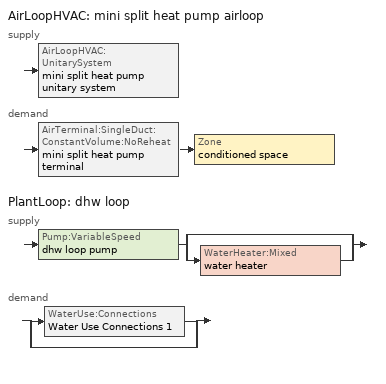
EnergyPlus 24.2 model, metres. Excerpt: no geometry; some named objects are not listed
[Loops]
AirLoopHVAC 'mini split heat pump airloop'
 supply: AirLoopHVAC:UnitarySystem 'mini split heat pump unitary system'
 demand: AirTerminal:SingleDuct:ConstantVolume:NoReheat 'mini split heat pump terminal' > Zone 'conditioned space'
PlantLoop 'dhw loop'
 supply: Pump:VariableSpeed 'dhw loop pump' > split
  | bypass
  | WaterHeater:Mixed 'water heater'
 demand: split
  | WaterUse:Connections 'Water Use Connections 1'
  | bypass
[ZoneControl:Thermostat]
conditioned space Thermostat: Zone or ZoneList=conditioned space; Control Type Schedule=conditioned space Thermostat Schedule; Control 1=conditioned space temperature setpoint; Temperature Difference Between Cutout And Setpoint {deltaC}=0
[ThermostatSetpoint:DualSetpoint]
conditioned space temperature setpoint: Heating Setpoint Temperature Schedule=heating setpoint; Cooling Setpoint Temperature Schedule=cooling setpoint
[ZoneHVAC:Baseboard:Convective:Electric]
electric baseboard: Availability Schedule=Always On Discrete; Heating Design Capacity {W}=11752.7; Efficiency=1
[AirTerminal:SingleDuct:ConstantVolume:NoReheat]
mini split heat pump terminal: Availability Schedule=Always On Discrete; Maximum Air Flow Rate {m3/s}=0.299687
[Zone equipment]
conditioned space: electric baseboard, mini split heat pump terminal
[AirLoopHVAC]
mini split heat pump airloop: Design Supply Air Flow Rate {m3/s}=0.299687; Design Return Air Flow Fraction of Supply Air Flow=1
[Sizing:System]
mini split heat pump airloop: Type of Load to Size On=Sensible; Design Outdoor Air Flow Rate {m3/s}=Autosize; Central Heating Maximum System Air Flow Ratio=0.3; Preheat Design Temperature {C}=7; Preheat Design Humidity Ratio {kgWater/kgDryAir}=0.008; Precool Design Temperature {C}=12.8; Precool Design Humidity Ratio {kgWater/kgDryAir}=0.008; Central Cooling Design Supply Air Temperature {C}=12.8; Central Heating Design Supply Air Temperature {C}=16.7; Type of Zone Sum to Use=NonCoincident; 100% Outdoor Air in Cooling=Yes; 100% Outdoor Air in Heating=Yes; Central Cooling Design Supply Air Humidity Ratio {kgWater/kgDryAir}=0.0085; Central Heating Design Supply Air Humidity Ratio {kgWater/kgDryAir}=0.008; Cooling Supply Air Flow Rate Method=DesignDay; Cooling Supply Air Flow Rate {m3/s}=0; Cooling Supply Air Flow Rate Per Floor Area {m3/s-m2}=0.00996765; Cooling Fraction of Autosized Cooling Supply Air Flow Rate=1; Cooling Supply Air Flow Rate Per Unit Cooling Capacity {m3/s-W}=3.94755e-05; Heating Supply Air Flow Rate Method=DesignDay; Heating Supply Air Flow Rate {m3/s}=0; Heating Supply Air Flow Rate Per Floor Area {m3/s-m2}=0.00996765; Heating Fraction of Autosized Heating Supply Air Flow Rate=1; Heating Fraction of Autosized Cooling Supply Air Flow Rate=1; Heating Supply Air Flow Rate Per Unit Heating Capacity {m3/s-W}=3.15882e-05; System Outdoor Air Method=ZoneSum; Zone Maximum Outdoor Air Fraction=1; Cooling Design Capacity Method=CoolingDesignCapacity; Cooling Design Capacity {W}=Autosize; Cooling Design Capacity Per Floor Area {W/m2}=234.7; Fraction of Autosized Cooling Design Capacity=1; Heating Design Capacity Method=HeatingDesignCapacity; Heating Design Capacity {W}=Autosize; Heating Design Capacity Per Floor Area {W/m2}=157; Fraction of Autosized Heating Design Capacity=1; Central Cooling Capacity Control Method=OnOff; Occupant Diversity=Autosize
[AvailabilityManager:Scheduled]
mini split heat pump airloop Availability Manager: Schedule=Always On Discrete
[AirLoopHVAC:UnitarySystem]
mini split heat pump unitary system: Control Type=Load; Controlling Zone or Thermostat Location=conditioned space; Dehumidification Control Type=None; Availability Schedule=Always On Discrete; Supply Fan=mini split heat pump supply fan; Fan Placement=BlowThrough; Supply Air Fan Operating Mode Schedule=mini split heat pump auto fan schedule; Heating Coil=mini split heat pump htg coil; DX Heating Coil Sizing Ratio=1; Cooling Coil=mini split heat pump clg coil; Use DOAS DX Cooling Coil=No; Minimum Supply Air Temperature {C}=2; Latent Load Control=SensibleOnlyLoadControl; Cooling Supply Air Flow Rate Method=SupplyAirFlowRate; Cooling Supply Air Flow Rate {m3/s}=0.299687; Heating Supply Air Flow Rate Method=SupplyAirFlowRate; Heating Supply Air Flow Rate {m3/s}=0.299687; No Load Supply Air Flow Rate Method=SupplyAirFlowRate; No Load Supply Air Flow Rate {m3/s}=0; No Load Supply Air Flow Rate Control Set To Low Speed=Yes; Maximum Supply Air Temperature {C}=48.8889; Maximum Outdoor Dry-Bulb Temperature for Supplemental Heater Operation {C}=21; Ancillary On-Cycle Electric Power {W}=0; Ancillary Off-Cycle Electric Power {W}=0; Design Specification Multispeed Object=Unitary System Performance Multispeed 1
[Fan:SystemModel]
mini split heat pump supply fan: Availability Schedule=Always On Discrete; Design Maximum Air Flow Rate {m3/s}=0.369072; Speed Control Method=Discrete; Electric Power Minimum Flow Rate Fraction=0.2; Design Pressure Rise {Pa}=500; Motor Efficiency=1; Motor In Air Stream Fraction=1; Design Electric Power Consumption {W}=Autosize; Design Power Sizing Method=PowerPerFlow; Electric Power Per Unit Flow Rate {W/(m3/s)}=148.322; Electric Power Per Unit Flow Rate Per Unit Pressure {W/((m3/s)-Pa)}=1.66667; Fan Total Efficiency=0.7; Motor Loss Radiative Fraction=0; Number of Speeds=4; Speed Flow Fraction 1=0.20706; Speed Electric Power Fraction 1=0.00888; Speed Flow Fraction 2=0.252; Speed Electric Power Fraction 2=0.016; Speed Flow Fraction 3=0.812; Speed Electric Power Fraction 3=0.53539; Speed Flow Fraction 4=1; Speed Electric Power Fraction 4=1
[Coil:Heating:DX:MultiSpeed]
mini split heat pump htg coil: Availability Schedule=Always On Discrete; Minimum Outdoor Dry-Bulb Temperature for Compressor Operation {C}=-28.8889; Crankcase Heater Capacity {W}=50; Maximum Outdoor Dry-Bulb Temperature for Crankcase Heater Operation {C}=10; Defrost Energy Input Ratio Function of Temperature Curve=Defrosteir; Maximum Outdoor Dry-Bulb Temperature for Defrost Operation {C}=4.44444; Defrost Strategy=ReverseCycle; Defrost Control=Timed; Defrost Time Period Fraction=0.058333; Resistive Defrost Heater Capacity {W}=AutoSize; Apply Part Load Fraction to Speeds Greater than 1=No; Fuel Type=Electricity; Region number for Calculating HSPF=4; Number of Speeds=2; Speed Gross Rated Heating Capacity 1 {W}=1732.84; Speed Gross Rated Heating COP 1 {W/W}=4.34975; Speed Rated Air Flow Rate 1 {m3/s}=0.0930633; Speed Rated Supply Air Fan Power Per Volume Flow Rate 2017 1 {W/(m3/s)}=773.3; Speed Rated Supply Air Fan Power Per Volume Flow Rate 2023 1 {W/(m3/s)}=934.4; Speed Heating Capacity Function of Temperature Curve Name 1=Heat-CAP-fT1; Speed Heating Capacity Function of Flow Fraction Curve Name 1=Heat-CAP-fFF1; Speed Energy Input Ratio Function of Temperature Curve Name 1=Heat-EIR-fT1; Speed Energy Input Ratio Function of Flow Fraction Curve Name 1=Heat-EIR-fFF1; Speed Part Load Fraction Correlation Curve Name 1=Heat-PLF-fPLR1; Speed Rated Waste Heat Fraction of Power Input 1=0.2; Speed Waste Heat Function of Temperature Curve Name 1=ConstantBiquadratic 1; Speed Gross Rated Heating Capacity 2 {W}=6825.04; Speed Gross Rated Heating COP 2 {W/W}=3.02656; Speed Rated Air Flow Rate 2 {m3/s}=0.369297; Speed Rated Supply Air Fan Power Per Volume Flow Rate 2017 2 {W/(m3/s)}=773.3; Speed Rated Supply Air Fan Power Per Volume Flow Rate 2023 2 {W/(m3/s)}=934.4; Speed Heating Capacity Function of Temperature Curve Name 2=Heat-CAP-fT2; Speed Heating Capacity Function of Flow Fraction Curve Name 2=Heat-CAP-fFF2; Speed Energy Input Ratio Function of Temperature Curve Name 2=Heat-EIR-fT2; Speed Energy Input Ratio Function of Flow Fraction Curve Name 2=Heat-EIR-fFF2; Speed Part Load Fraction Correlation Curve Name 2=Heat-PLF-fPLR2; Speed Rated Waste Heat Fraction of Power Input 2=0.2; Speed Waste Heat Function of Temperature Curve Name 2=ConstantBiquadratic 1
[Coil:Cooling:DX:MultiSpeed]
mini split heat pump clg coil: Availability Schedule=Always On Discrete; Condenser Type=AirCooled; Minimum Outdoor Dry-Bulb Temperature for Compressor Operation {C}=-25; Apply Part Load Fraction to Speeds Greater than 1=No; Apply Latent Degradation to Speeds Greater than 1=No; Crankcase Heater Capacity {W}=50; Maximum Outdoor Dry-Bulb Temperature for Crankcase Heater Operation {C}=10; Basin Heater Capacity {W/K}=0; Basin Heater Setpoint Temperature {C}=2; Fuel Type=Electricity; Number of Speeds=2; Speed Gross Rated Total Cooling Capacity 1 {W}=1425.02; Speed Gross Rated Sensible Heat Ratio 1=0.806404; Speed Gross Rated Cooling COP 1 {W/W}=3.9941; Speed Rated Air Flow Rate 1 {m3/s}=0.0764665; Speed Rated Evaporator Fan Power Per Volume Flow Rate 2017 1 {W/(m3/s)}=773.3; Speed Rated Evaporator Fan Power Per Volume Flow Rate 2023 1 {W/(m3/s)}=934.4; Speed Total Cooling Capacity Function of Temperature Curve Name 1=Cool-CAP-fT1; Speed Total Cooling Capacity Function of Flow Fraction Curve Name 1=Cool-CAP-fFF1; Speed Energy Input Ratio Function of Temperature Curve Name 1=Cool-EIR-fT1; Speed Energy Input Ratio Function of Flow Fraction Curve Name 1=Cool-EIR-fFF1; Speed Part Load Fraction Correlation Curve Name 1=Cool-PLF-fPLR1; Speed Nominal Time for Condensate Removal to Begin 1 {s}=1000; Speed Ratio of Initial Moisture Evaporation Rate and Steady State Latent Capacity 1=1.5; Speed Maximum Cycling Rate 1 {cycles/hr}=3; Speed Latent Capacity Time Constant 1 {s}=45; Speed Rated Waste Heat Fraction of Power Input 1=0.2; Speed Waste Heat Function of Temperature Curve Name 1=ConstantBiquadratic; Speed Evaporative Condenser Effectiveness 1=0.9; Speed Evaporative Condenser Air Flow Rate 1 {m3/s}=AutoSize; Speed Rated Evaporative Condenser Pump Power Consumption 1 {W}=AutoSize; Speed Gross Rated Total Cooling Capacity 2 {W}=5615.73; Speed Gross Rated Sensible Heat Ratio 2=0.759942; Speed Gross Rated Cooling COP 2 {W/W}=2.99378; Speed Rated Air Flow Rate 2 {m3/s}=0.299869; Speed Rated Evaporator Fan Power Per Volume Flow Rate 2017 2 {W/(m3/s)}=773.3; Speed Rated Evaporator Fan Power Per Volume Flow Rate 2023 2 {W/(m3/s)}=934.4; Speed Total Cooling Capacity Function of Temperature Curve Name 2=Cool-CAP-fT2; Speed Total Cooling Capacity Function of Flow Fraction Curve Name 2=Cool-CAP-fFF2; Speed Energy Input Ratio Function of Temperature Curve Name 2=Cool-EIR-fT2; Speed Energy Input Ratio Function of Flow Fraction Curve Name 2=Cool-EIR-fFF2; Speed Part Load Fraction Correlation Curve Name 2=Cool-PLF-fPLR2; Speed Nominal Time for Condensate Removal to Begin 2 {s}=1000; Speed Ratio of Initial Moisture Evaporation Rate and Steady State Latent Capacity 2=1.5; Speed Maximum Cycling Rate 2 {cycles/hr}=3; Speed Latent Capacity Time Constant 2 {s}=45; Speed Rated Waste Heat Fraction of Power Input 2=0.2; Speed Waste Heat Function of Temperature Curve Name 2=ConstantBiquadratic; Speed Evaporative Condenser Effectiveness 2=0.9; Speed Evaporative Condenser Air Flow Rate 2 {m3/s}=AutoSize; Speed Rated Evaporative Condenser Pump Power Consumption 2 {W}=AutoSize
[UnitarySystemPerformance:Multispeed]
Unitary System Performance Multispeed 1: Number of Speeds for Heating=2; Number of Speeds for Cooling=2; Single Mode Operation=No; No Load Supply Air Flow Rate Ratio=1; Heating Speed Supply Air Flow Ratio 1=0.310345; Cooling Speed Supply Air Flow Ratio 1=0.255; Heating Speed Supply Air Flow Ratio 2=1.23153; Cooling Speed Supply Air Flow Ratio 2=1
[PlantLoop]
dhw loop: Fluid Type=Water; Plant Equipment Operation Scheme=dhw loop Operation Schemes; Maximum Loop Temperature {C}=100; Minimum Loop Temperature {C}=0; Maximum Loop Flow Rate {m3/s}=0.01; Minimum Loop Flow Rate {m3/s}=0; Plant Loop Volume {m3}=0.003; Load Distribution Scheme=Optimal; Plant Loop Demand Calculation Scheme=SingleSetpoint; Common Pipe Simulation=None
[Sizing:Plant]
dhw loop: Loop Type=Heating; Design Loop Exit Temperature {C}=56; Loop Design Temperature Difference {deltaC}=5.55556; Sizing Option=NonCoincident; Zone Timesteps in Averaging Window=1; Coincident Sizing Factor Mode=None
[Pump:VariableSpeed]
dhw loop pump: Design Maximum Flow Rate {m3/s}=0.01; Design Pump Head {Pa}=1; Design Power Consumption {W}=0; Motor Efficiency=0.85; Fraction of Motor Inefficiencies to Fluid Stream=0; Coefficient 1 of the Part Load Performance Curve=0; Coefficient 2 of the Part Load Performance Curve=1; Coefficient 3 of the Part Load Performance Curve=0; Coefficient 4 of the Part Load Performance Curve=0; Design Minimum Flow Rate {m3/s}=0; Pump Control Type=Intermittent; Skin Loss Radiative Fraction=0.5; Design Power Sizing Method=PowerPerFlowPerPressure; Design Electric Power per Unit Flow Rate {W/(m3/s)}=348701.1; Design Shaft Power per Unit Flow Rate per Unit Head {W/((m3/s)-Pa)}=1.28205; Design Minimum Flow Rate Fraction=0
[WaterHeater:Mixed]
water heater: Tank Volume {m3}=0.170344; Setpoint Temperature Schedule=water heater setpoint; Deadband Temperature Difference {deltaC}=2; Maximum Temperature Limit {C}=99; Heater Control Type=Cycle; Heater Maximum Capacity {W}=3499.85; Heater Minimum Capacity {W}=0; Heater Ignition Minimum Flow Rate {m3/s}=0; Heater Ignition Delay {s}=0; Heater Fuel Type=Electricity; Heater Thermal Efficiency=1; Off Cycle Parasitic Fuel Consumption Rate {W}=0; Off Cycle Parasitic Fuel Type=Electricity; Off Cycle Parasitic Heat Fraction to Tank=0; On Cycle Parasitic Fuel Consumption Rate {W}=0; On Cycle Parasitic Fuel Type=Electricity; On Cycle Parasitic Heat Fraction to Tank=0; Ambient Temperature Indicator=Zone; Ambient Temperature Zone=conditioned space; Off Cycle Loss Coefficient to Ambient Temperature {W/K}=2.90339; Off Cycle Loss Fraction to Zone=1; On Cycle Loss Coefficient to Ambient Temperature {W/K}=2.90339; On Cycle Loss Fraction to Zone=1; Use Side Effectiveness=1; Source Side Effectiveness=1; Use Side Design Flow Rate {m3/s}=Autosize; Source Side Design Flow Rate {m3/s}=Autosize; Indirect Water Heating Recovery Time {hr}=1.5; Source Side Flow Control Mode=IndirectHeatPrimarySetpoint
[WaterHeater:Sizing]
water heater: Design Mode=PeakDraw; Time Storage Can Meet Peak Draw {hr}=0.538503; Time for Tank Recovery {hr}=0; Nominal Tank Volume for Autosizing Plant Connections {m3}=1
[SetpointManager:Scheduled]
Setpoint Manager Scheduled 1: Control Variable=Temperature; Schedule=dhw temp
[WaterUse:Connections]
Water Use Connections 1: Drain Water Heat Exchanger Type=None; Drain Water Heat Exchanger Destination=Plant; Water Use Equipment Name 1=dhw fixtures; Water Use Equipment Name 2=dhw distribution waste; Water Use Equipment Name 3=clothes washer; Water Use Equipment Name 4=dishwasher
[WaterUse:Equipment]
Name | Peak Flow Rate {m3/s} | Flow Rate Fraction Schedule | Target Temperature Schedule
dhw fixtures | 4.4939e-06 | dhw fixtures schedule | mixed water temperature schedule
dhw distribution waste | 1.36236e-06 | dhw fixtures schedule | mixed water temperature schedule
clothes washer | 9.69919e-07 | clothes washer schedule
dishwasher | 2.90872e-07 | dishwasher schedule
[PlantEquipmentOperationSchemes]
dhw loop Operation Schemes: Control Scheme Object Type 1=PlantEquipmentOperation:HeatingLoad; Control Scheme Name 1=dhw loop Heating Operation Scheme; Control Scheme Schedule Name 1=Always On Discrete
[PlantEquipmentOperation:HeatingLoad]
dhw loop Heating Operation Scheme: Load Range Lower Limit 1 {W}=0; Load Range Upper Limit 1 {W}=1000000000; Range Equipment List Name 1=dhw loop Heating Equipment List
[PlantEquipmentList]
dhw loop Heating Equipment List: WaterHeater:Mixed, water heater
[EnergyManagementSystem:GlobalVariable]
infil_program_Qfan
infil_program_Qinf
mini_split_heat_pump_airloop_Fan_RTF
natural_vent_program_Qnv
natural_vent_program_Qwhf
[EnergyManagementSystem:InternalVariable]
mini_split_heat_pump_airloop_max_sup_fan_mfr: Internal Data Index Key=mini split heat pump supply fan; Internal Data Type=Fan Maximum Mass Flow Rate
[EnergyManagementSystem:Sensor]
Name | Output:Variable or Output:Meter Index Key | Output:Variable or Output:Meter
airflow_gain | infil flow | Infiltration Sensible Heat Gain Energy
airflow_gain_1 | natural vent flow | Infiltration Sensible Heat Gain Energy
airflow_gain_2 | whole house fan flow | Infiltration Sensible Heat Gain Energy
airflow_loss | infil flow | Infiltration Sensible Heat Loss Energy
airflow_loss_1 | natural vent flow | Infiltration Sensible Heat Loss Energy
airflow_loss_2 | whole house fan flow | Infiltration Sensible Heat Loss Energy
clg_load_cond |  | Cooling:EnergyTransfer:Zone:CONDITIONED SPACE
clg_sp_s; clg_sp_s_1 | cooling setpoint | Schedule Value
clothes_dryer_exhaust_0_sch_s | clothes dryer exhaust 0 schedule | Schedule Value
conditioned_space_clg_unmet_s | conditioned space | Zone Cooling Setpoint Not Met Time
conditioned_space_htg_unmet_s | conditioned space | Zone Heating Setpoint Not Met Time
cool_season | cooling season schedule | Schedule Value
dhw_loss | water heater | Water Heater Heat Loss Energy
dhw_rtf | water heater | Water Heater Runtime Fraction
fridge_tin_s; tin_s; tin_s_1 | conditioned space | Zone Mean Air Temperature
htg_load_cond |  | Heating:EnergyTransfer:Zone:CONDITIONED SPACE
htg_sp_s; htg_sp_s_1 | heating setpoint | Schedule Value
ig_ee_conv | clothes dryer | Electric Equipment Convective Heating Energy
ig_ee_conv_1 | clothes washer | Electric Equipment Convective Heating Energy
ig_ee_conv_2 | cooking range | Electric Equipment Convective Heating Energy
ig_ee_conv_3 | dishwasher | Electric Equipment Convective Heating Energy
ig_ee_conv_4 | fridge | Electric Equipment Convective Heating Energy
ig_ee_conv_5 | misc plug loads | Electric Equipment Convective Heating Energy
ig_ee_conv_6 | whole house fan | Electric Equipment Convective Heating Energy
ig_ee_rad | clothes dryer | Electric Equipment Radiant Heating Energy
ig_ee_rad_1 | clothes washer | Electric Equipment Radiant Heating Energy
ig_ee_rad_2 | cooking range | Electric Equipment Radiant Heating Energy
ig_ee_rad_3 | dishwasher | Electric Equipment Radiant Heating Energy
ig_ee_rad_4 | fridge | Electric Equipment Radiant Heating Energy
ig_ee_rad_5 | misc plug loads | Electric Equipment Radiant Heating Energy
ig_ee_rad_6 | whole house fan | Electric Equipment Radiant Heating Energy
ig_lgt_conv | interior lighting | Lights Convective Heating Energy
ig_lgt_rad | interior lighting | Lights Radiant Heating Energy
ig_lgt_vis | interior lighting | Lights Visible Radiation Heating Energy
ig_oe_conv | clothes dryer 1 | Other Equipment Convective Heating Energy
ig_oe_conv_1 | cooking range 1 | Other Equipment Convective Heating Energy
ig_oe_conv_2 | general water use latent | Other Equipment Convective Heating Energy
ig_oe_conv_3 | general water use sensible | Other Equipment Convective Heating Energy
ig_oe_conv_4 | water heater energy adjustment1 | Other Equipment Convective Heating Energy
ig_oe_rad | clothes dryer 1 | Other Equipment Radiant Heating Energy
ig_oe_rad_1 | cooking range 1 | Other Equipment Radiant Heating Energy
ig_oe_rad_2 | general water use latent | Other Equipment Radiant Heating Energy
ig_oe_rad_3 | general water use sensible | Other Equipment Radiant Heating Energy
ig_oe_rad_4 | water heater energy adjustment1 | Other Equipment Radiant Heating Energy
ig_ppl_conv | occupants | People Convective Heating Energy
ig_ppl_rad | occupants | People Radiant Heating Energy
im_conv | furniture mass conditioned space 1 | Surface Inside Face Convection Heat Gain Energy
im_conv_1 | partition wall mass | Surface Inside Face Convection Heat Gain Energy
im_ig | furniture mass conditioned space 1 | Surface Inside Face Internal Gains Radiation Heat Gain Energy
im_ig_1 | partition wall mass | Surface Inside Face Internal Gains Radiation Heat Gain Energy
im_lgt | furniture mass conditioned space 1 | Surface Inside Face Lights Radiation Heat Gain Energy
im_lgt_1 | partition wall mass | Surface Inside Face Lights Radiation Heat Gain Energy
im_sol | furniture mass conditioned space 1 | Surface Inside Face Solar Radiation Heat Gain Energy
im_sol_1 | partition wall mass | Surface Inside Face Solar Radiation Heat Gain Energy
im_surf | furniture mass conditioned space 1 | Surface Inside Face Net Surface Thermal Radiation Heat Gain Energy
im_surf_1 | partition wall mass | Surface Inside Face Net Surface Thermal Radiation Heat Gain Energy
mech_vent_bath_fan_0_sch_s | mech vent bath fan 0 schedule | Schedule Value
mech_vent_bath_fan_1_sch_s | mech vent bath fan 1 schedule | Schedule Value
mech_vent_range_fan_0_sch_s | mech vent range fan 0 schedule | Schedule Value
mini_split_heat_pump_airloop_Fan_RTF_s | mini split heat pump supply fan | Fan Runtime Fraction Speed 1
mini_split_heat_pump_airloop_Fan_RTF_s_1 | mini split heat pump supply fan | Fan Runtime Fraction Speed 2
mini_split_heat_pump_airloop_Fan_RTF_s_2 | mini split heat pump supply fan | Fan Runtime Fraction Speed 3
mini_split_heat_pump_airloop_Fan_RTF_s_3 | mini split heat pump supply fan | Fan Runtime Fraction Speed 4
mini_split_heat_pump_clg_coil_s | mini split heat pump clg coil | Cooling Coil Total Cooling Energy
mini_split_heat_pump_htg_coil_s | mini split heat pump htg coil | Heating Coil Heating Energy
mini_split_heat_pump_supply_fan_s | mini split heat pump supply fan | Fan Electricity Energy
mv_conv | mech vent bath fan 0 | Electric Equipment Convective Heating Energy
mv_conv_1 | mech vent bath fan 1 | Electric Equipment Convective Heating Energy
mv_conv_2 | mech vent house fan | Electric Equipment Convective Heating Energy
mv_conv_3 | mech vent house fan cfis | Electric Equipment Convective Heating Energy
mv_conv_4 | mech vent range fan 0 | Electric Equipment Convective Heating Energy
mv_conv_5 | mech vent house fan latent load | Other Equipment Convective Heating Energy
mv_conv_6 | mech vent house fan sensible load | Other Equipment Convective Heating Energy
mv_rad | mech vent bath fan 0 | Electric Equipment Radiant Heating Energy
mv_rad_1 | mech vent bath fan 1 | Electric Equipment Radiant Heating Energy
mv_rad_2 | mech vent house fan | Electric Equipment Radiant Heating Energy
mv_rad_3 | mech vent house fan cfis | Electric Equipment Radiant Heating Energy
mv_rad_4 | mech vent range fan 0 | Electric Equipment Radiant Heating Energy
mv_rad_5 | mech vent house fan latent load | Other Equipment Radiant Heating Energy
mv_rad_6 | mech vent house fan sensible load | Other Equipment Radiant Heating Energy
natural_vent_s | natural vent schedule | Schedule Value
out_pb_s |  | Site Outdoor Air Barometric Pressure
out_wt_s |  | Site Outdoor Air Humidity Ratio
site_vw_s |  | Site Wind Speed
ss_back_out | Window1 | Surface Window Shortwave from Zone Back Out Window Heat Transfer Rate
ss_back_out_1 | Window10 | Surface Window Shortwave from Zone Back Out Window Heat Transfer Rate
ss_back_out_10 | Window20 | Surface Window Shortwave from Zone Back Out Window Heat Transfer Rate
ss_back_out_11 | Window21 | Surface Window Shortwave from Zone Back Out Window Heat Transfer Rate
ss_back_out_12 | Window3 | Surface Window Shortwave from Zone Back Out Window Heat Transfer Rate
ss_back_out_13 | Window4 | Surface Window Shortwave from Zone Back Out Window Heat Transfer Rate
ss_back_out_14 | Window6 | Surface Window Shortwave from Zone Back Out Window Heat Transfer Rate
ss_back_out_15 | Window7 | Surface Window Shortwave from Zone Back Out Window Heat Transfer Rate
ss_back_out_16 | Window8 | Surface Window Shortwave from Zone Back Out Window Heat Transfer Rate
ss_back_out_17 | Window9 | Surface Window Shortwave from Zone Back Out Window Heat Transfer Rate
ss_back_out_2 | Window12 | Surface Window Shortwave from Zone Back Out Window Heat Transfer Rate
ss_back_out_3 | Window13 | Surface Window Shortwave from Zone Back Out Window Heat Transfer Rate
ss_back_out_4 | Window14 | Surface Window Shortwave from Zone Back Out Window Heat Transfer Rate
ss_back_out_5 | Window15 | Surface Window Shortwave from Zone Back Out Window Heat Transfer Rate
ss_back_out_6 | Window17 | Surface Window Shortwave from Zone Back Out Window Heat Transfer Rate
ss_back_out_7 | Window18 | Surface Window Shortwave from Zone Back Out Window Heat Transfer Rate
ss_back_out_8 | Window19 | Surface Window Shortwave from Zone Back Out Window Heat Transfer Rate
ss_back_out_9 | Window2 | Surface Window Shortwave from Zone Back Out Window Heat Transfer Rate
ss_conv | Door1 | Surface Inside Face Convection Heat Gain Energy
ss_conv_1 | Window1 | Surface Inside Face Convection Heat Gain Energy
ss_conv_10 | Window2 | Surface Inside Face Convection Heat Gain Energy
ss_conv_11 | Window20 | Surface Inside Face Convection Heat Gain Energy
ss_conv_12 | Window21 | Surface Inside Face Convection Heat Gain Energy
ss_conv_13 | Window3 | Surface Inside Face Convection Heat Gain Energy
ss_conv_14 | Window4 | Surface Inside Face Convection Heat Gain Energy
ss_conv_15 | Window6 | Surface Inside Face Convection Heat Gain Energy
ss_conv_16 | Window7 | Surface Inside Face Convection Heat Gain Energy
ss_conv_17 | Window8 | Surface Inside Face Convection Heat Gain Energy
ss_conv_18 | Window9 | Surface Inside Face Convection Heat Gain Energy
ss_conv_2 | Window10 | Surface Inside Face Convection Heat Gain Energy
ss_conv_3 | Window12 | Surface Inside Face Convection Heat Gain Energy
ss_conv_4 | Window13 | Surface Inside Face Convection Heat Gain Energy
ss_conv_5 | Window14 | Surface Inside Face Convection Heat Gain Energy
ss_conv_6 | Window15 | Surface Inside Face Convection Heat Gain Energy
ss_conv_7 | Window17 | Surface Inside Face Convection Heat Gain Energy
ss_conv_8 | Window18 | Surface Inside Face Convection Heat Gain Energy
ss_conv_9 | Window19 | Surface Inside Face Convection Heat Gain Energy
ss_ig | Door1 | Surface Inside Face Internal Gains Radiation Heat Gain Energy
ss_ig_1 | Window1 | Surface Inside Face Internal Gains Radiation Heat Gain Energy
ss_ig_10 | Window2 | Surface Inside Face Internal Gains Radiation Heat Gain Energy
ss_ig_11 | Window20 | Surface Inside Face Internal Gains Radiation Heat Gain Energy
ss_ig_12 | Window21 | Surface Inside Face Internal Gains Radiation Heat Gain Energy
ss_ig_13 | Window3 | Surface Inside Face Internal Gains Radiation Heat Gain Energy
ss_ig_14 | Window4 | Surface Inside Face Internal Gains Radiation Heat Gain Energy
ss_ig_15 | Window6 | Surface Inside Face Internal Gains Radiation Heat Gain Energy
ss_ig_16 | Window7 | Surface Inside Face Internal Gains Radiation Heat Gain Energy
ss_ig_17 | Window8 | Surface Inside Face Internal Gains Radiation Heat Gain Energy
ss_ig_18 | Window9 | Surface Inside Face Internal Gains Radiation Heat Gain Energy
ss_ig_2 | Window10 | Surface Inside Face Internal Gains Radiation Heat Gain Energy
ss_ig_3 | Window12 | Surface Inside Face Internal Gains Radiation Heat Gain Energy
ss_ig_4 | Window13 | Surface Inside Face Internal Gains Radiation Heat Gain Energy
ss_ig_5 | Window14 | Surface Inside Face Internal Gains Radiation Heat Gain Energy
ss_ig_6 | Window15 | Surface Inside Face Internal Gains Radiation Heat Gain Energy
ss_ig_7 | Window17 | Surface Inside Face Internal Gains Radiation Heat Gain Energy
ss_ig_8 | Window18 | Surface Inside Face Internal Gains Radiation Heat Gain Energy
ss_ig_9 | Window19 | Surface Inside Face Internal Gains Radiation Heat Gain Energy
ss_lgt | Door1 | Surface Inside Face Lights Radiation Heat Gain Energy
ss_sol | Door1 | Surface Inside Face Solar Radiation Heat Gain Energy
ss_surf | Door1 | Surface Inside Face Net Surface Thermal Radiation Heat Gain Energy
ss_surf_1 | Window1 | Surface Inside Face Net Surface Thermal Radiation Heat Gain Energy
ss_surf_10 | Window2 | Surface Inside Face Net Surface Thermal Radiation Heat Gain Energy
ss_surf_11 | Window20 | Surface Inside Face Net Surface Thermal Radiation Heat Gain Energy
ss_surf_12 | Window21 | Surface Inside Face Net Surface Thermal Radiation Heat Gain Energy
ss_surf_13 | Window3 | Surface Inside Face Net Surface Thermal Radiation Heat Gain Energy
ss_surf_14 | Window4 | Surface Inside Face Net Surface Thermal Radiation Heat Gain Energy
ss_surf_15 | Window6 | Surface Inside Face Net Surface Thermal Radiation Heat Gain Energy
ss_surf_16 | Window7 | Surface Inside Face Net Surface Thermal Radiation Heat Gain Energy
ss_surf_17 | Window8 | Surface Inside Face Net Surface Thermal Radiation Heat Gain Energy
ss_surf_18 | Window9 | Surface Inside Face Net Surface Thermal Radiation Heat Gain Energy
ss_surf_2 | Window10 | Surface Inside Face Net Surface Thermal Radiation Heat Gain Energy
ss_surf_3 | Window12 | Surface Inside Face Net Surface Thermal Radiation Heat Gain Energy
ss_surf_4 | Window13 | Surface Inside Face Net Surface Thermal Radiation Heat Gain Energy
ss_surf_5 | Window14 | Surface Inside Face Net Surface Thermal Radiation Heat Gain Energy
ss_surf_6 | Window15 | Surface Inside Face Net Surface Thermal Radiation Heat Gain Energy
ss_surf_7 | Window17 | Surface Inside Face Net Surface Thermal Radiation Heat Gain Energy
ss_surf_8 | Window18 | Surface Inside Face Net Surface Thermal Radiation Heat Gain Energy
ss_surf_9 | Window19 | Surface Inside Face Net Surface Thermal Radiation Heat Gain Energy
ss_trans_in | Window1 | Surface Window Transmitted Solar Radiation Rate
ss_trans_in_1 | Window10 | Surface Window Transmitted Solar Radiation Rate
ss_trans_in_10 | Window20 | Surface Window Transmitted Solar Radiation Rate
ss_trans_in_11 | Window21 | Surface Window Transmitted Solar Radiation Rate
ss_trans_in_12 | Window3 | Surface Window Transmitted Solar Radiation Rate
ss_trans_in_13 | Window4 | Surface Window Transmitted Solar Radiation Rate
ss_trans_in_14 | Window6 | Surface Window Transmitted Solar Radiation Rate
ss_trans_in_15 | Window7 | Surface Window Transmitted Solar Radiation Rate
ss_trans_in_16 | Window8 | Surface Window Transmitted Solar Radiation Rate
ss_trans_in_17 | Window9 | Surface Window Transmitted Solar Radiation Rate
ss_trans_in_2 | Window12 | Surface Window Transmitted Solar Radiation Rate
ss_trans_in_3 | Window13 | Surface Window Transmitted Solar Radiation Rate
ss_trans_in_4 | Window14 | Surface Window Transmitted Solar Radiation Rate
ss_trans_in_5 | Window15 | Surface Window Transmitted Solar Radiation Rate
ss_trans_in_6 | Window17 | Surface Window Transmitted Solar Radiation Rate
ss_trans_in_7 | Window18 | Surface Window Transmitted Solar Radiation Rate
ss_trans_in_8 | Window19 | Surface Window Transmitted Solar Radiation Rate
ss_trans_in_9 | Window2 | Surface Window Transmitted Solar Radiation Rate
ss_trans_out | Window1 | Surface Inside Face Initial Transmitted Diffuse Transmitted Out Window Solar Radiation Rate
ss_trans_out_1 | Window10 | Surface Inside Face Initial Transmitted Diffuse Transmitted Out Window Solar Radiation Rate
ss_trans_out_10 | Window20 | Surface Inside Face Initial Transmitted Diffuse Transmitted Out Window Solar Radiation Rate
ss_trans_out_11 | Window21 | Surface Inside Face Initial Transmitted Diffuse Transmitted Out Window Solar Radiation Rate
ss_trans_out_12 | Window3 | Surface Inside Face Initial Transmitted Diffuse Transmitted Out Window Solar Radiation Rate
ss_trans_out_13 | Window4 | Surface Inside Face Initial Transmitted Diffuse Transmitted Out Window Solar Radiation Rate
ss_trans_out_14 | Window6 | Surface Inside Face Initial Transmitted Diffuse Transmitted Out Window Solar Radiation Rate
ss_trans_out_15 | Window7 | Surface Inside Face Initial Transmitted Diffuse Transmitted Out Window Solar Radiation Rate
ss_trans_out_16 | Window8 | Surface Inside Face Initial Transmitted Diffuse Transmitted Out Window Solar Radiation Rate
ss_trans_out_17 | Window9 | Surface Inside Face Initial Transmitted Diffuse Transmitted Out Window Solar Radiation Rate
ss_trans_out_2 | Window12 | Surface Inside Face Initial Transmitted Diffuse Transmitted Out Window Solar Radiation Rate
ss_trans_out_3 | Window13 | Surface Inside Face Initial Transmitted Diffuse Transmitted Out Window Solar Radiation Rate
ss_trans_out_4 | Window14 | Surface Inside Face Initial Transmitted Diffuse Transmitted Out Window Solar Radiation Rate
ss_trans_out_5 | Window15 | Surface Inside Face Initial Transmitted Diffuse Transmitted Out Window Solar Radiation Rate
ss_trans_out_6 | Window17 | Surface Inside Face Initial Transmitted Diffuse Transmitted Out Window Solar Radiation Rate
ss_trans_out_7 | Window18 | Surface Inside Face Initial Transmitted Diffuse Transmitted Out Window Solar Radiation Rate
ss_trans_out_8 | Window19 | Surface Inside Face Initial Transmitted Diffuse Transmitted Out Window Solar Radiation Rate
ss_trans_out_9 | Window2 | Surface Inside Face Initial Transmitted Diffuse Transmitted Out Window Solar Radiation Rate
s_conv | Floor1 | Surface Inside Face Convection Heat Gain Energy
s_conv_1 | Floor2 | Surface Inside Face Convection Heat Gain Energy
s_conv_10 | Wall1:0 | Surface Inside Face Convection Heat Gain Energy
s_conv_11 | Wall1:180 | Surface Inside Face Convection Heat Gain Energy
s_conv_12 | Wall1:270 | Surface Inside Face Convection Heat Gain Energy
s_conv_13 | Wall1:90 | Surface Inside Face Convection Heat Gain Energy
s_conv_14 | Wall2:0 | Surface Inside Face Convection Heat Gain Energy
s_conv_15 | Wall2:180 | Surface Inside Face Convection Heat Gain Energy
s_conv_16 | Wall2:270 | Surface Inside Face Convection Heat Gain Energy
s_conv_17 | Wall2:90 | Surface Inside Face Convection Heat Gain Energy
s_conv_18 | Wall3:0 | Surface Inside Face Convection Heat Gain Energy
s_conv_19 | Wall3:180 | Surface Inside Face Convection Heat Gain Energy
s_conv_2 | FoundationWall1 | Surface Inside Face Convection Heat Gain Energy
s_conv_20 | Wall3:270 | Surface Inside Face Convection Heat Gain Energy
s_conv_21 | Wall3:90 | Surface Inside Face Convection Heat Gain Energy
s_conv_22 | Wall4 | Surface Inside Face Convection Heat Gain Energy
s_conv_3 | inferred conditioned ceiling | Surface Inside Face Convection Heat Gain Energy
s_conv_4 | inferred conditioned floor | Surface Inside Face Convection Heat Gain Energy
s_conv_5 | RimJoist1:0 | Surface Inside Face Convection Heat Gain Energy
s_conv_6 | RimJoist1:180 | Surface Inside Face Convection Heat Gain Energy
s_conv_7 | RimJoist1:270 | Surface Inside Face Convection Heat Gain Energy
s_conv_8 | RimJoist1:90 | Surface Inside Face Convection Heat Gain Energy
s_conv_9 | Slab1 | Surface Inside Face Convection Heat Gain Energy
s_ig | Floor1 | Surface Inside Face Internal Gains Radiation Heat Gain Energy
s_ig_1 | Floor2 | Surface Inside Face Internal Gains Radiation Heat Gain Energy
s_ig_10 | Wall1:0 | Surface Inside Face Internal Gains Radiation Heat Gain Energy
s_ig_11 | Wall1:180 | Surface Inside Face Internal Gains Radiation Heat Gain Energy
s_ig_12 | Wall1:270 | Surface Inside Face Internal Gains Radiation Heat Gain Energy
s_ig_13 | Wall1:90 | Surface Inside Face Internal Gains Radiation Heat Gain Energy
s_ig_14 | Wall2:0 | Surface Inside Face Internal Gains Radiation Heat Gain Energy
s_ig_15 | Wall2:180 | Surface Inside Face Internal Gains Radiation Heat Gain Energy
s_ig_16 | Wall2:270 | Surface Inside Face Internal Gains Radiation Heat Gain Energy
s_ig_17 | Wall2:90 | Surface Inside Face Internal Gains Radiation Heat Gain Energy
s_ig_18 | Wall3:0 | Surface Inside Face Internal Gains Radiation Heat Gain Energy
s_ig_19 | Wall3:180 | Surface Inside Face Internal Gains Radiation Heat Gain Energy
s_ig_2 | FoundationWall1 | Surface Inside Face Internal Gains Radiation Heat Gain Energy
s_ig_20 | Wall3:270 | Surface Inside Face Internal Gains Radiation Heat Gain Energy
s_ig_21 | Wall3:90 | Surface Inside Face Internal Gains Radiation Heat Gain Energy
s_ig_22 | Wall4 | Surface Inside Face Internal Gains Radiation Heat Gain Energy
s_ig_3 | inferred conditioned ceiling | Surface Inside Face Internal Gains Radiation Heat Gain Energy
s_ig_4 | inferred conditioned floor | Surface Inside Face Internal Gains Radiation Heat Gain Energy
s_ig_5 | RimJoist1:0 | Surface Inside Face Internal Gains Radiation Heat Gain Energy
s_ig_6 | RimJoist1:180 | Surface Inside Face Internal Gains Radiation Heat Gain Energy
s_ig_7 | RimJoist1:270 | Surface Inside Face Internal Gains Radiation Heat Gain Energy
s_ig_8 | RimJoist1:90 | Surface Inside Face Internal Gains Radiation Heat Gain Energy
s_ig_9 | Slab1 | Surface Inside Face Internal Gains Radiation Heat Gain Energy
s_lgt | Floor1 | Surface Inside Face Lights Radiation Heat Gain Energy
s_lgt_1 | Floor2 | Surface Inside Face Lights Radiation Heat Gain Energy
s_lgt_10 | Wall1:0 | Surface Inside Face Lights Radiation Heat Gain Energy
s_lgt_11 | Wall1:180 | Surface Inside Face Lights Radiation Heat Gain Energy
s_lgt_12 | Wall1:270 | Surface Inside Face Lights Radiation Heat Gain Energy
s_lgt_13 | Wall1:90 | Surface Inside Face Lights Radiation Heat Gain Energy
s_lgt_14 | Wall2:0 | Surface Inside Face Lights Radiation Heat Gain Energy
s_lgt_15 | Wall2:180 | Surface Inside Face Lights Radiation Heat Gain Energy
s_lgt_16 | Wall2:270 | Surface Inside Face Lights Radiation Heat Gain Energy
s_lgt_17 | Wall2:90 | Surface Inside Face Lights Radiation Heat Gain Energy
s_lgt_18 | Wall3:0 | Surface Inside Face Lights Radiation Heat Gain Energy
s_lgt_19 | Wall3:180 | Surface Inside Face Lights Radiation Heat Gain Energy
s_lgt_2 | FoundationWall1 | Surface Inside Face Lights Radiation Heat Gain Energy
s_lgt_20 | Wall3:270 | Surface Inside Face Lights Radiation Heat Gain Energy
s_lgt_21 | Wall3:90 | Surface Inside Face Lights Radiation Heat Gain Energy
s_lgt_22 | Wall4 | Surface Inside Face Lights Radiation Heat Gain Energy
s_lgt_3 | inferred conditioned ceiling | Surface Inside Face Lights Radiation Heat Gain Energy
s_lgt_4 | inferred conditioned floor | Surface Inside Face Lights Radiation Heat Gain Energy
s_lgt_5 | RimJoist1:0 | Surface Inside Face Lights Radiation Heat Gain Energy
s_lgt_6 | RimJoist1:180 | Surface Inside Face Lights Radiation Heat Gain Energy
s_lgt_7 | RimJoist1:270 | Surface Inside Face Lights Radiation Heat Gain Energy
s_lgt_8 | RimJoist1:90 | Surface Inside Face Lights Radiation Heat Gain Energy
s_lgt_9 | Slab1 | Surface Inside Face Lights Radiation Heat Gain Energy
s_sol | Floor1 | Surface Inside Face Solar Radiation Heat Gain Energy
s_sol_1 | Floor2 | Surface Inside Face Solar Radiation Heat Gain Energy
s_sol_10 | Wall1:0 | Surface Inside Face Solar Radiation Heat Gain Energy
s_sol_11 | Wall1:180 | Surface Inside Face Solar Radiation Heat Gain Energy
s_sol_12 | Wall1:270 | Surface Inside Face Solar Radiation Heat Gain Energy
s_sol_13 | Wall1:90 | Surface Inside Face Solar Radiation Heat Gain Energy
s_sol_14 | Wall2:0 | Surface Inside Face Solar Radiation Heat Gain Energy
s_sol_15 | Wall2:180 | Surface Inside Face Solar Radiation Heat Gain Energy
s_sol_16 | Wall2:270 | Surface Inside Face Solar Radiation Heat Gain Energy
s_sol_17 | Wall2:90 | Surface Inside Face Solar Radiation Heat Gain Energy
s_sol_18 | Wall3:0 | Surface Inside Face Solar Radiation Heat Gain Energy
s_sol_19 | Wall3:180 | Surface Inside Face Solar Radiation Heat Gain Energy
s_sol_2 | FoundationWall1 | Surface Inside Face Solar Radiation Heat Gain Energy
s_sol_20 | Wall3:270 | Surface Inside Face Solar Radiation Heat Gain Energy
s_sol_21 | Wall3:90 | Surface Inside Face Solar Radiation Heat Gain Energy
s_sol_22 | Wall4 | Surface Inside Face Solar Radiation Heat Gain Energy
s_sol_3 | inferred conditioned ceiling | Surface Inside Face Solar Radiation Heat Gain Energy
s_sol_4 | inferred conditioned floor | Surface Inside Face Solar Radiation Heat Gain Energy
s_sol_5 | RimJoist1:0 | Surface Inside Face Solar Radiation Heat Gain Energy
s_sol_6 | RimJoist1:180 | Surface Inside Face Solar Radiation Heat Gain Energy
s_sol_7 | RimJoist1:270 | Surface Inside Face Solar Radiation Heat Gain Energy
s_sol_8 | RimJoist1:90 | Surface Inside Face Solar Radiation Heat Gain Energy
s_sol_9 | Slab1 | Surface Inside Face Solar Radiation Heat Gain Energy
s_surf | Floor1 | Surface Inside Face Net Surface Thermal Radiation Heat Gain Energy
s_surf_1 | Floor2 | Surface Inside Face Net Surface Thermal Radiation Heat Gain Energy
s_surf_10 | Wall1:0 | Surface Inside Face Net Surface Thermal Radiation Heat Gain Energy
s_surf_11 | Wall1:180 | Surface Inside Face Net Surface Thermal Radiation Heat Gain Energy
s_surf_12 | Wall1:270 | Surface Inside Face Net Surface Thermal Radiation Heat Gain Energy
s_surf_13 | Wall1:90 | Surface Inside Face Net Surface Thermal Radiation Heat Gain Energy
s_surf_14 | Wall2:0 | Surface Inside Face Net Surface Thermal Radiation Heat Gain Energy
s_surf_15 | Wall2:180 | Surface Inside Face Net Surface Thermal Radiation Heat Gain Energy
s_surf_16 | Wall2:270 | Surface Inside Face Net Surface Thermal Radiation Heat Gain Energy
s_surf_17 | Wall2:90 | Surface Inside Face Net Surface Thermal Radiation Heat Gain Energy
s_surf_18 | Wall3:0 | Surface Inside Face Net Surface Thermal Radiation Heat Gain Energy
s_surf_19 | Wall3:180 | Surface Inside Face Net Surface Thermal Radiation Heat Gain Energy
s_surf_2 | FoundationWall1 | Surface Inside Face Net Surface Thermal Radiation Heat Gain Energy
s_surf_20 | Wall3:270 | Surface Inside Face Net Surface Thermal Radiation Heat Gain Energy
s_surf_21 | Wall3:90 | Surface Inside Face Net Surface Thermal Radiation Heat Gain Energy
s_surf_22 | Wall4 | Surface Inside Face Net Surface Thermal Radiation Heat Gain Energy
s_surf_3 | inferred conditioned ceiling | Surface Inside Face Net Surface Thermal Radiation Heat Gain Energy
s_surf_4 | inferred conditioned floor | Surface Inside Face Net Surface Thermal Radiation Heat Gain Energy
s_surf_5 | RimJoist1:0 | Surface Inside Face Net Surface Thermal Radiation Heat Gain Energy
s_surf_6 | RimJoist1:180 | Surface Inside Face Net Surface Thermal Radiation Heat Gain Energy
s_surf_7 | RimJoist1:270 | Surface Inside Face Net Surface Thermal Radiation Heat Gain Energy
s_surf_8 | RimJoist1:90 | Surface Inside Face Net Surface Thermal Radiation Heat Gain Energy
s_surf_9 | Slab1 | Surface Inside Face Net Surface Thermal Radiation Heat Gain Energy
tout_db; tout_db_1 | Environment | Site Outdoor Air Drybulb Temperature
tout_s | conditioned space | Zone Outdoor Air Drybulb Temperature
water_heater_energy | water heater | Water Heater Electricity Rate
water_heater_off_cycle_parasitic | water heater | Water Heater Off Cycle Parasitic Electricity Rate
water_heater_on_cycle_parasitic | water heater | Water Heater On Cycle Parasitic Electricity Rate
win_s | conditioned space | Zone Air Humidity Ratio
[EnergyManagementSystem:Actuator]
Name | Actuated Component Unique | Actuated Component Type | Actuated Component Control Type
fridge_schedule_act | fridge schedule | Schedule:Constant | Schedule Value
infil_flow_act | infil flow | Zone Infiltration | Air Exchange Flow Rate
mech_vent_house_fan_cfis_act | mech vent house fan cfis | ElectricEquipment | Electricity Rate
mech_vent_house_fan_latent_load_act | mech vent house fan latent load | OtherEquipment | Power Level
mech_vent_house_fan_sensible_load_act | mech vent house fan sensible load | OtherEquipment | Power Level
mini_split_heat_pump_supply_fan_pressure_rise_act | mini split heat pump supply fan | Fan | Fan Pressure Rise
mini_split_heat_pump_supply_fan_total_efficiency_act | mini split heat pump supply fan | Fan | Fan Total Efficiency
natural_vent_flow_act | natural vent flow | Zone Infiltration | Air Exchange Flow Rate
Sequential_Fraction_Schedule_act | Sequential Fraction Schedule | Schedule:Constant | Schedule Value
water_heater_ec_adj_act | water heater energy adjustment1 | OtherEquipment | Power Level
whole_house_fan_act | whole house fan | ElectricEquipment | Electricity Rate
whole_house_fan_flow_act | whole house fan flow | Zone Infiltration | Air Exchange Flow Rate
whole_house_fan_mix_act | whole house fan mix | ZoneMixing | Air Exchange Flow Rate
[EnergyManagementSystem:Program]
fridge_schedule_program: Set Tin = fridge_tin_s*(9.0/5.0)+32.0; Set fridge_schedule_act = 0; If (Hour == 0); Set fridge_schedule_act = (-0.487+0.019*Tin); ElseIf (Hour == 1); Set fridge_schedule_act = (-0.34+0.016*Tin); ElseIf (Hour == 2); Set fridge_schedule_act = (-0.37+0.017*Tin); ElseIf (Hour == 3); Set fridge_schedule_act = (-0.361+0.016*Tin); ElseIf (Hour == 4); Set fridge_schedule_act = (-0.515+0.018*Tin); ElseIf (Hour == 5); Set fridge_schedule_act = (-0.684+0.021*Tin); ElseIf (Hour == 6); Set fridge_schedule_act = (-0.471+0.019*Tin); ElseIf (Hour == 7); Set fridge_schedule_act = (-0.159+0.015*Tin); ElseIf (Hour == 8); Set fridge_schedule_act = (-0.079+0.015*Tin); ElseIf (Hour == 9); Set fridge_schedule_act = (-0.417+0.019*Tin); ElseIf (Hour == 10); Set fridge_schedule_act = (-0.411+0.018*Tin); ElseIf (Hour == 11); Set fridge_schedule_act = (-0.386+0.018*Tin); ElseIf (Hour == 12); Set fridge_schedule_act = (-0.24+0.016*Tin); ElseIf (Hour == 13); Set fridge_schedule_act = (-0.314+0.017*Tin); ElseIf (Hour == 14); Set fridge_schedule_act = (-0.16+0.015*Tin); ElseIf (Hour == 15); Set fridge_schedule_act = (-0.121+0.015*Tin); ElseIf (Hour == 16); Set fridge_schedule_act = (-0.469+0.02*Tin); ElseIf (Hour == 17); Set fridge_schedule_act = (-0.412+0.02*Tin); ElseIf (Hour == 18); Set fridge_schedule_act = (-0.091+0.017*Tin); ElseIf (Hour == 19); Set fridge_schedule_act = (0.077+0.014*Tin); ElseIf (Hour == 20); Set fridge_schedule_act = (-0.118+0.016*Tin); ElseIf (Hour == 21); Set fridge_schedule_act = (-0.247+0.017*Tin); ElseIf (Hour == 22); Set fridge_schedule_act = (-0.445+0.019*Tin); ElseIf (Hour == 23); Set fridge_schedule_act = (-0.544+0.02*Tin); EndIf
infil_program: Set p_m = 0.14; Set p_s = 0.22; Set s_m = 270; Set s_s = 370; Set z_m = 9.99744; Set z_s = 6.2537265801767745; Set f_t = (((s_m/z_m)^p_m)*((z_s/s_s)^p_s)); Set Tdiff = tin_s-tout_s; Set dT = @Abs Tdiff; Set c = 0.0459; Set Cs = 0.1026; Set Cw = 0.1595; Set n = 0.65; Set sft = (f_t*0.3); Set temp1 = ((c*Cw)*((sft*site_vw_s)^(2*n)))^2; Set Qinf = (((c*Cs*(dT^n))^2)+temp1)^0.5; Set Qinf = (@Max Qinf 0); Set mech_vent_house_fan_sensible_load_act = 0.0; Set mech_vent_house_fan_latent_load_act = 0.0; Set OASupInPb = out_pb_s; Set OASupInTemp = tout_s; Set OASupInW = out_wt_s; Set OASupRho = (@RhoAirFnPbTdbW OASupInPb OASupInTemp OASupInW); Set OASupCp = (@CpAirFnW OASupInW); Set OASupInEnth = (@HFnTdbW OASupInTemp OASupInW); Set ZoneTemp = tin_s; Set ZoneW = win_s; Set ZoneCp = (@CpAirFnW ZoneW); Set ZoneAirEnth = (@HFnTdbW ZoneTemp ZoneW); Set mech_vent_house_fan_cfis_act = 0.0; Set QWHV_cfis_sup = 0.0; Set QWHV_cfis_suppl_sup = 0.0; Set QWHV_cfis_suppl_exh = 0.0; Set Qrange = 0; Set Qrange = Qrange + 0.075 * mech_vent_range_fan_0_sch_s; Set Qbath = 0; Set Qbath = Qbath + 0.033 * mech_vent_bath_fan_0_sch_s; Set Qbath = Qbath + 0.033 * mech_vent_bath_fan_1_sch_s; Set Qdryer = 0; Set Qdryer = Qdryer + 0.00308 * clothes_dryer_exhaust_0_sch_s; Set QWHV_sup = 0.0; Set QWHV_exh = 0.0; Set Qsupply = QWHV_sup + QWHV_cfis_sup + QWHV_cfis_suppl_sup; Set Qexhaust = Qrange + Qbath + Qdryer + QWHV_exh + QWHV_cfis_suppl_exh; Set Qfan = (@Max Qexhaust Qsupply); Set Qducts = 0; If Qducts < 0; Set Qsupply = Qsupply - Qducts; Else; Set Qexhaust = Qexhaust + Qducts; EndIf; Set Qfan_with_ducts = (@Max Qexhaust Qsupply); Set Qimb = (@Abs (Qsupply - Qexhaust)); If Qinf + Qimb > 0; Set Qtot = Qfan_with_ducts + (Qinf^2) / (Qinf + Qimb); Else; Set Qtot = Qfan_with_ducts; EndIf; Set Qinf_adj = Qtot - Qfan; Set infil_flow_act = Qinf_adj; Set infil_program_Qinf = Qinf_adj; Set infil_program_Qfan = Qfan; Set Qload = Qfan; Set Effectiveness_Sens = 0.0; Set Effectiveness_Lat = 0.0; Set Fan_MFR = Qload * OASupRho; Set ZoneInEnth = OASupInEnth; Set ZoneInTemp = OASupInTemp; Set FanTotalToCond = Fan_MFR * (ZoneInEnth - ZoneAirEnth); Set FanSensToCond = Fan_MFR * ZoneCp * (ZoneInTemp - ZoneTemp); Set FanLatToCond = FanTotalToCond - FanSensToCond; Set mech_vent_house_fan_sensible_load_act = mech_vent_house_fan_sensible_load_act + FanSensToCond; Set mech_vent_house_fan_latent_load_act = mech_vent_house_fan_latent_load_act + FanLatToCond
mini_split_heat_pump_supply_fan_disaggregate_program: Set mini_split_heat_pump_supply_fan_clg = 0; Set mini_split_heat_pump_supply_fan_primary_htg = 0; If mini_split_heat_pump_clg_coil_s > 0; Set mini_split_heat_pump_supply_fan_clg = mini_split_heat_pump_supply_fan_s; Else; Set mini_split_heat_pump_supply_fan_primary_htg = mini_split_heat_pump_supply_fan_s; EndIf
[Schedule:Constant]
Name | Hourly Value
Always On Discrete | 1
dhw temp; water heater setpoint | 56
mini split heat pump auto fan schedule | 0
mixed water temperature schedule | 40.5556
[Schedule:Day:Interval]
clothes washer schedule day: No, 01:00, 0.104651, 02:00, 0.0813953, 04:00, 0.0465116, 05:00, 0.0813953, 06:00, 0.127907, 07:00, 0.255814, 08:00, 0.569767, 09:00, 0.848837, 10:00, 1, 11:00, 0.976744, 12:00, 0.872093, 13:00, 0.77907, 14:00, 0.697674, 15:00, 0.569767, 16:00, 0.593023, 17:00, 0.581395, 21:00, 0.569767, 22:00, 0.546512, 23:00, 0.372093, 24:00, 0.197674
clothes washer schedule default day; dishwasher schedule default day; heating setpoint default day; cooling setpoint default day; dhw fixtures schedule default day: No, 24:00, 0
dishwasher schedule day: No, 01:00, 0.135135, 02:00, 0.0630631, 03:00, 0.045045, 05:00, 0.027027, 06:00, 0.0900901, 07:00, 0.18018, 08:00, 0.279279, 09:00, 0.522523, 10:00, 0.585586, 11:00, 0.504505, 12:00, 0.432432, 13:00, 0.378378, 14:00, 0.414414, 15:00, 0.324324, 17:00, 0.342342, 18:00, 0.441441, 19:00, 0.783784, 20:00, 1, 21:00, 0.810811, 22:00, 0.603604, 23:00, 0.396396, 24:00, 0.279279
heating setpoint day: No, 07:00, 18, 23:00, 21, 24:00, 18
cooling setpoint day: No, 24:00, 25
dhw fixtures schedule day: No, 01:00, 0.139535, 02:00, 0.0697674, 03:00, 0.0465116, 04:00, 0.0581395, 05:00, 0.116279, 06:00, 0.395349, 07:00, 0.906977, 08:00, 1, 09:00, 0.930233, 10:00, 0.77907, 11:00, 0.651163, 12:00, 0.546512, 13:00, 0.465116, 14:00, 0.406977, 15:00, 0.383721, 16:00, 0.360465, 17:00, 0.44186, 18:00, 0.593023, 20:00, 0.697674, 21:00, 0.639535, 22:00, 0.55814, 23:00, 0.44186, 24:00, 0.302326
[Schedule:Week:Daily]
clothes washer schedule Week Rule - Jan1-Dec31: clothes washer schedule day, clothes washer schedule day, clothes washer schedule day, clothes washer schedule day, clothes washer schedule day, clothes washer schedule day, clothes washer schedule day, clothes washer schedule default day, clothes washer schedule default day, clothes washer schedule default day, clothes washer schedule default day, clothes washer schedule default day
dishwasher schedule Week Rule - Jan1-Dec31: dishwasher schedule day, dishwasher schedule day, dishwasher schedule day, dishwasher schedule day, dishwasher schedule day, dishwasher schedule day, dishwasher schedule day, dishwasher schedule default day, dishwasher schedule default day, dishwasher schedule default day, dishwasher schedule default day, dishwasher schedule default day
heating setpoint Week Rule - Jan1-Dec31: heating setpoint day, heating setpoint day, heating setpoint day, heating setpoint day, heating setpoint day, heating setpoint day, heating setpoint day, heating setpoint default day, heating setpoint default day, heating setpoint default day, heating setpoint default day, heating setpoint default day
cooling setpoint Week Rule - Jan1-Dec31: cooling setpoint day, cooling setpoint day, cooling setpoint day, cooling setpoint day, cooling setpoint day, cooling setpoint day, cooling setpoint day, cooling setpoint default day, cooling setpoint default day, cooling setpoint default day, cooling setpoint default day, cooling setpoint default day
dhw fixtures schedule Week Rule - Jan1-Dec31: dhw fixtures schedule day, dhw fixtures schedule day, dhw fixtures schedule day, dhw fixtures schedule day, dhw fixtures schedule day, dhw fixtures schedule day, dhw fixtures schedule day, dhw fixtures schedule default day, dhw fixtures schedule default day, dhw fixtures schedule default day, dhw fixtures schedule default day, dhw fixtures schedule default day
[Schedule:Year]
clothes washer schedule: clothes washer schedule Week Rule - Jan1-Dec31, 1, 1, 12, 31
dishwasher schedule: dishwasher schedule Week Rule - Jan1-Dec31, 1, 1, 12, 31
heating setpoint: heating setpoint Week Rule - Jan1-Dec31, 1, 1, 12, 31
cooling setpoint: cooling setpoint Week Rule - Jan1-Dec31, 1, 1, 12, 31
dhw fixtures schedule: dhw fixtures schedule Week Rule - Jan1-Dec31, 1, 1, 12, 31
[Schedule:Compact]
conditioned space Thermostat Schedule: Through: 12/31, For: AllDays, Until: 24:00, 4
[Curve:Biquadratic] Coefficient2 x=0; Coefficient3 x**2=0; Coefficient4 y=0; Coefficient5 y**2=0; Coefficient6 x*y=0
Name | Coefficient1 Constant | Minimum Value of x {BasedOnField A2} | Maximum Value of x {BasedOnField A2} | Minimum Value of y {BasedOnField A3} | Maximum Value of y {BasedOnField A3}
Defrosteir | 0.1528 | -100 | 100 | -100 | 100
ConstantBiquadratic 1; ConstantBiquadratic | 1 | 0 | 1 | 0 | 1
[Table:Lookup]
Heat-CAP-fT1: Heat-CAP-fT1 Independent Variable List, None, 1, 0, Dimensionless, 0.612815, 0.627127, 0.642624, 0.665906, 0.692049, 0.72156, 0.755082, 0.793431, 0.837672, 0.889213, 0.949952, 1.02252, 1.07815, 1.14183, 0.579535, 0.59479, 0.611195, 0.635661, 0.662932, 0.693519, 0.728066, 0.767396, 0.812574, 0.865011, 0.92661, 1, 1.05615, 1.12034, 0.546255, 0.562452, 0.579765, 0.605417, 0.633816, 0.665478, 0.701051, 0.74136, 0.787476, 0.84081, 0.903268, 0.977482, 1.03415, 1.09886
Heat-EIR-fT1: Heat-EIR-fT1 Independent Variable List, None, 1, 0, Dimensionless, 1.73562, 1.67371, 1.61188, 1.52778, 1.44393, 1.36045, 1.27746, 1.19514, 1.11377, 1.03377, 0.955759, 0.88061, 0.833514, 0.788453, 2.00184, 1.93163, 1.86142, 1.76571, 1.67, 1.57428, 1.47857, 1.38285, 1.28714, 1.19143, 1.09571, 1, 0.937353, 0.874707, 2.30304, 2.22401, 2.14491, 2.03691, 1.92869, 1.82013, 1.71113, 1.60148, 1.4909, 1.37897, 1.265, 1.14801, 1.06916, 0.98802
Heat-CAP-fT2: Heat-CAP-fT2 Independent Variable List, None, 1, 0, Dimensionless, 0.361859, 0.411882, 0.48347, 0.564023, 0.655403, 0.760005, 0.880973, 1.02252, 1.21106, 0.342208, 0.391738, 0.462775, 0.542858, 0.633831, 0.738078, 0.858733, 1, 1.18827, 0.322556, 0.371593, 0.44208, 0.521693, 0.612259, 0.716151, 0.836493, 0.977482, 1.16548
Heat-EIR-fT2: Heat-EIR-fT2 Independent Variable List, None, 1, 0, Dimensionless, 1.36848, 1.30975, 1.23409, 1.15927, 1.0857, 1.01401, 0.945184, 0.88061, 0.815826, 1.57839, 1.51251, 1.42709, 1.34168, 1.25626, 1.17084, 1.08542, 1, 0.905074, 1.81587, 1.74286, 1.64775, 1.55188, 1.45484, 1.35597, 1.25421, 1.14801, 1.02232
Cool-CAP-fT1: Cool-CAP-fT1 Independent Variable List, None, 1, 0, Dimensionless, 1.18718, 1.12921, 1.08522, 1.05073, 1.02357, 1.00116, 0.982348, 0.967964, 0.955386, 1.30485, 1.21598, 1.15, 1.09908, 1.05943, 1.02701, 1, 0.979464, 0.961589, 1.80477, 1.68216, 1.59201, 1.52292, 1.46941, 1.42583, 1.38965, 1.3622, 1.33836
Cool-EIR-fT1: Cool-EIR-fT1 Independent Variable List, None, 1, 0, Dimensionless, 0.409882, 0.514567, 0.617307, 0.716902, 0.811705, 0.904744, 0.996522, 1.07756, 1.15804, 0.493014, 0.578511, 0.664009, 0.749507, 0.833004, 0.916502, 1, 1.07443, 1.14886, 0.221453, 0.268678, 0.330308, 0.397152, 0.463961, 0.531014, 0.597866, 0.657176, 0.716202
Cool-CAP-fT2: Cool-CAP-fT2 Independent Variable List, None, 1, 0, Dimensionless, 1.00321, 0.996249, 0.991382, 0.987905, 0.985512, 0.983713, 0.982348, 0.98143, 0.980699, 1.10265, 1.07307, 1.05077, 1.03336, 1.02017, 1.00922, 1, 0.993122, 0.987067, 1.5251, 1.48444, 1.45462, 1.43186, 1.41494, 1.40113, 1.38965, 1.38119, 1.37383
Cool-EIR-fT2: Cool-EIR-fT2 Independent Variable List, None, 1, 0, Dimensionless, 0.426599, 0.530481, 0.632405, 0.731056, 0.821154, 0.909482, 0.996522, 1.07097, 1.14487, 0.513121, 0.596849, 0.680577, 0.764304, 0.84287, 0.921435, 1, 1.0679, 1.13579, 0.230485, 0.276958, 0.338233, 0.404993, 0.469186, 0.533627, 0.597866, 0.653101, 0.708055
[Table:IndependentVariableList]
Heat-CAP-fT1 Independent Variable List: dry_bulb_temp_in, dry_bulb_temp_out 4
Heat-EIR-fT1 Independent Variable List: dry_bulb_temp_in 1, dry_bulb_temp_out 5
Heat-CAP-fT2 Independent Variable List: dry_bulb_temp_in 2, dry_bulb_temp_out 6
Heat-EIR-fT2 Independent Variable List: dry_bulb_temp_in 3, dry_bulb_temp_out 7
Cool-CAP-fT1 Independent Variable List: wet_bulb_temp_in, dry_bulb_temp_out
Cool-EIR-fT1 Independent Variable List: wet_bulb_temp_in 1, dry_bulb_temp_out 1
Cool-CAP-fT2 Independent Variable List: wet_bulb_temp_in 2, dry_bulb_temp_out 2
Cool-EIR-fT2 Independent Variable List: wet_bulb_temp_in 3, dry_bulb_temp_out 3
[Table:IndependentVariable]
dry_bulb_temp_in; dry_bulb_temp_in 1; dry_bulb_temp_in 2; dry_bulb_temp_in 3: Linear, Constant, -100, 100, Dimensionless, 15.5556, 21.1111, 26.6667
dry_bulb_temp_out 4; dry_bulb_temp_out 5: Linear, Constant, -100, 100, Dimensionless, -16.9, -15.9845, -15, -13.5317, -11.8951, -10.0595, -7.98621, -5.62594, -2.91465, 0.232274, 3.92898, 8.33333, 11.7031, 15.5556
dry_bulb_temp_out 6; dry_bulb_temp_out 7: Linear, Constant, -100, 100, Dimensionless, -16.9, -15, -12.275, -9.20294, -5.71315, -1.71417, 2.91423, 8.33333, 15.5556
wet_bulb_temp_in; wet_bulb_temp_in 1; wet_bulb_temp_in 2; wet_bulb_temp_in 3: Linear, Constant, -100, 100, Dimensionless, 10, 19.4444, 26.6667
dry_bulb_temp_out; dry_bulb_temp_out 1: Linear, Constant, -100, 100, Dimensionless, 12.7778, 19.2557, 24.0654, 27.7778, 30.6678, 33.0312, 35, 36.497, 37.8
dry_bulb_temp_out 2; dry_bulb_temp_out 3: Linear, Constant, -100, 100, Dimensionless, 12.7778, 19.1806, 24.008, 27.7778, 30.634, 33.0031, 35, 36.489, 37.8
[Curve:Quadratic] Coefficient3 x**2=0; Minimum Value of x {BasedOnField A2}=0
Name | Coefficient1 Constant | Coefficient2 x | Maximum Value of x {BasedOnField A2} | Minimum Curve Output {BasedOnField A3} | Maximum Curve Output {BasedOnField A3}
Heat-CAP-fFF1; Heat-EIR-fFF1; Heat-CAP-fFF2; Heat-EIR-fFF2; Cool-CAP-fFF1; Cool-EIR-fFF1; Cool-CAP-fFF2; Cool-EIR-fFF2 | 1 | 0 | 2 | 0 | 2
Heat-PLF-fPLR1; Heat-PLF-fPLR2; Cool-PLF-fPLR1; Cool-PLF-fPLR2 | 0.75 | 0.25 | 1 | 0.7 | 1
